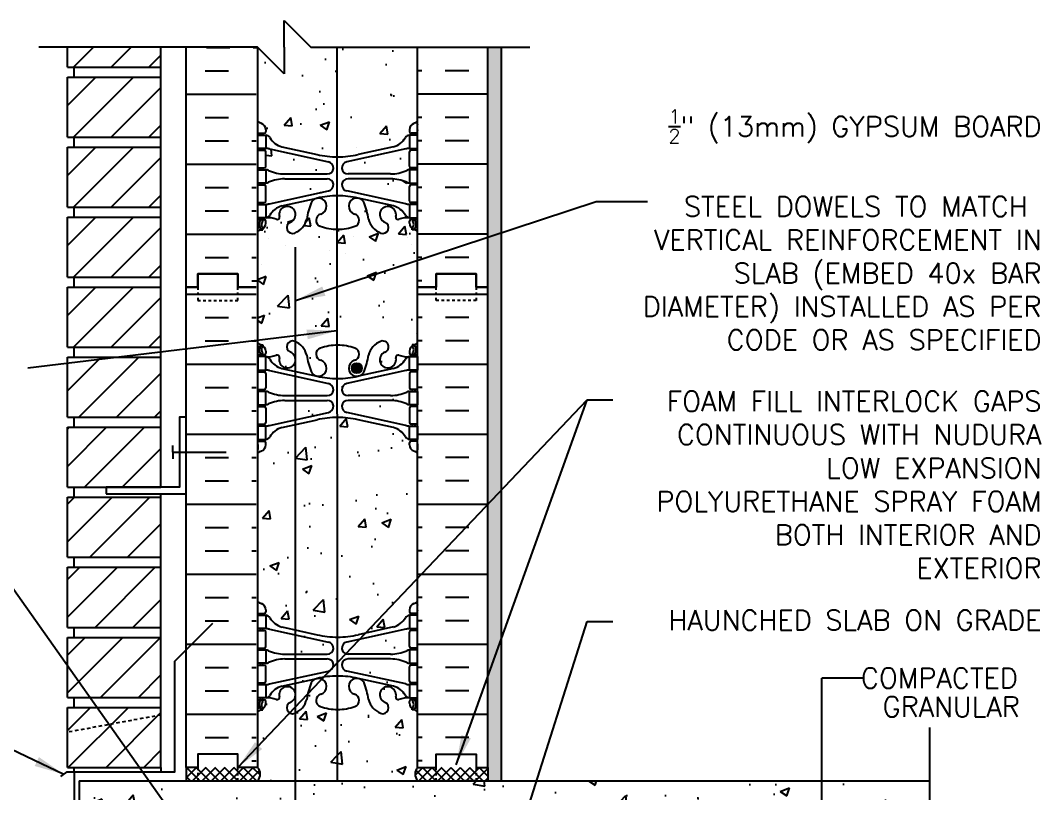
# Model space of a CAD drawing. Header units: inches. Extents: x 8.9 to 66.6, y -27.6 to 45.
# Drawn here: x 28.41 to 66.65, y 16 to 44.98 of the extents above; entities that cross this region are included whole.
import ezdxf
from ezdxf.enums import TextEntityAlignment as Align

# ---------------------------------------------------------------- set-up
doc = ezdxf.new("R2010")
doc.units = ezdxf.units.IN
doc.header["$LTSCALE"] = 0.5
doc.header["$MEASUREMENT"] = 0
doc.linetypes.add('DASHED2', pattern=[0.375, 0.25, -0.125])
for name, color, linetype in [('HATCH', 12, 'Continuous'), ('LINE18', 9, 'Continuous'), ('line25', 2, 'Continuous'), ('LINE3', 3, 'Continuous'), ('LINE50', 5, 'Continuous'), ('LINE9', 9, 'Continuous'), ('TEXT', 4, 'Continuous'), ('Web_Edge', 9, 'Continuous')]:
    doc.layers.add(name, color=color, linetype=linetype)
doc.styles.add('DIM', font='romans.shx', dxfattribs={"width": 0.7})
doc.styles.add('ROMANS', font='romans.shx', dxfattribs={"height": 1.125})
doc.styles.get("Standard").update_dxf_attribs({"font": 'romans.shx', "height": 1.125})
doc.dimstyles.new('ext_12', dxfattribs={"dimscale": 12, "dimtxt": 0.09375, "dimasz": 0.09375, "dimexe": 0.09375, "dimexo": 0.0625, "dimgap": 0.0625, "dimtad": 1, "dimdec": 1, "dimzin": 3, "dimdsep": 46, "dimlunit": 4, "dimtxsty": 'DIM', "dimcen": 0.09, "dimdle": 0.09375, "dimclrt": 4, "dimadec": 0, "dimazin": 0, "dimtfac": 1, "dimtdec": 1, "dimtmove": 2, "dimatfit": 3, "dimfxl": 1, "dimfrac": 2, "dimtolj": 1, "dimtzin": 0, "dimarcsym": 0})

msp = doc.modelspace()

# ---------------------------------------------------------------- hatches: boundary and pattern name
at = {"layer": 'HATCH'}
h = msp.add_hatch(dxfattribs=at)
h.set_pattern_fill('AR-CONC', color=256, scale=0.5)
h.paths.add_polyline_path([(40.269, 43.979), (39.3, 43.979), (38.3, 44.979), (38.3, 43.979), (38.3, 42.979), (37.31, 43.969), (37.3, 43.969), (37.3, 41.197, 0.082415), (37.444, 41.118, -0.317837), (37.61, 40.883), (37.61, 40.815, -0.414214), (37.548, 40.753), (37.5, 40.753), (37.5, 40.683), (37.605, 40.683, -0.188973), (37.761, 40.588, 0.196323), (38.21, 40.242), (39.532, 39.951, 0.055576), (40.271, 39.862)])
h.paths.add_polyline_path([(43.3, 41.197), (43.3, 43.979), (40.269, 43.979), (40.271, 39.862, 0.002211), (40.3, 39.862, 0.057795), (41.068, 39.951), (42.39, 40.242, 0.196323), (42.839, 40.588, -0.188973), (42.995, 40.683), (43.1, 40.683), (43.1, 40.753), (43.053, 40.753, -0.414214), (42.99, 40.815), (42.99, 40.883, -0.317837), (43.157, 41.118, 0.082415)])
h = msp.add_hatch(dxfattribs=at)
h.set_pattern_fill('AR-SAND', color=256, scale=0.25, style=0)
h.set_pattern_definition([(37.5, (-69.15863, -12.29734), (-0.0157483, 0.481706), [0, -0.38, 0, -0.425, 0, -0.40625]), (7.5, (-69.1586, -12.29734), (0.4424442, 0.7055365), [0, -0.205, 0, -0.3425, 0, -0.13125]), (327.5, (-69.46613, -12.29734), (0.7785355, 0.0014148), [0, -0.125, 0, -0.45, 0, -0.5875]), (317.5, (-69.4661, -12.29734), (0.7515317, 0.219419), [0, -0.0625, 0, -0.295, 0, -0.3375])])
h.paths.add_polyline_path([(46.425, 43.979), (45.925, 43.979), (45.925, 34.979), (45.925, 16.979), (45.925, 16.479), (46.425, 16.479)])
h = msp.add_hatch(dxfattribs=at)
h.set_pattern_fill('AR-CONC', color=256, scale=0.5, style=0)
h.paths.add_polyline_path([(39.911, 39.223, 0.897292), (39.961, 39.677), (37.749, 40.159, 0.036537), (37.605, 40.183), (37.5, 40.183), (37.5, 40.113), (37.548, 40.113, -0.414214), (37.61, 40.05), (37.61, 39.515, -0.414214), (37.548, 39.453), (37.5, 39.453), (37.5, 39.383), (37.597, 39.383, -0.134256), (37.709, 39.354, 0.097844), (38.315, 39.223)])
h = msp.add_hatch(dxfattribs=at)
h.set_pattern_fill('AR-CONC', color=256, scale=0.5, style=0)
h.paths.add_polyline_path([(43.1, 39.453), (43.053, 39.453, -0.414214), (42.99, 39.515), (42.99, 40.05, -0.414214), (43.053, 40.113), (43.1, 40.113), (43.1, 40.183), (42.995, 40.183, 0.036537), (42.851, 40.159), (40.64, 39.677, 0.897292), (40.689, 39.223), (42.286, 39.223, 0.097844), (42.892, 39.354, -0.134256), (43.004, 39.383), (43.1, 39.383)])
h = msp.add_hatch(dxfattribs=at)
h.set_pattern_fill('AR-CONC', color=256, scale=0.5, style=0)
h.paths.add_polyline_path([(39.961, 38.588, 0.897292), (39.911, 39.043), (38.315, 39.043, 0.097844), (37.709, 38.911, -0.134256), (37.597, 38.883), (37.5, 38.883), (37.5, 38.813), (37.548, 38.813, -0.414214), (37.61, 38.75), (37.61, 38.215, -0.414214), (37.548, 38.153), (37.5, 38.153), (37.5, 38.083), (37.605, 38.083, 0.036537), (37.749, 38.106)])
h = msp.add_hatch(dxfattribs=at)
h.set_pattern_fill('AR-CONC', color=256, scale=0.5, style=0)
h.paths.add_polyline_path([(42.99, 38.75, -0.414214), (43.053, 38.813), (43.1, 38.813), (43.1, 38.883), (43.004, 38.883, -0.134256), (42.892, 38.911, 0.097844), (42.286, 39.043), (40.689, 39.043, 0.897292), (40.64, 38.588), (42.851, 38.106, 0.036537), (42.995, 38.083), (43.1, 38.083), (43.1, 38.153), (43.053, 38.153, -0.414214), (42.99, 38.215)])
h = msp.add_hatch(dxfattribs=at)
h.set_pattern_fill('AR-CONC', color=256, scale=0.5, style=0)
h.paths.add_polyline_path([(40.272, 37.154, -0.079191), (39.652, 37.261, -0.735593), (39.665, 37.719, 0.955472), (39.526, 38.313), (39.507, 38.309, 0.223253), (39.306, 38.144, 0.053157), (39.14, 37.53, -0.24438), (38.692, 37.009, -1), (38.529, 37.417, 2.182095), (38.119, 37.63, -0.601435), (37.999, 37.526, 0.10046), (37.605, 37.583), (37.5, 37.583), (37.5, 37.513), (37.548, 37.513, -0.414214), (37.61, 37.45), (37.61, 37.383, -0.249069), (37.5, 37.176), (37.5, 37.134), (37.41, 37.134, 0.064398), (37.3, 37.068), (37.3, 35.263), (37.626, 35.388), (37.524, 35.085), (37.3, 35.236), (37.3, 34.979), (37.3, 32.89, 0.064398), (37.41, 32.824), (37.5, 32.824), (37.5, 32.782, -0.249069), (37.61, 32.575), (37.61, 32.508, -0.414214), (37.548, 32.445), (37.5, 32.445), (37.5, 32.375), (37.605, 32.375, 0.10046), (37.999, 32.432, -0.601435), (38.119, 32.327, 1.024021), (38.715, 32.201), (38.715, 32.313, 0.256886), (38.529, 32.54, -1), (38.692, 32.949, -0.24438), (39.14, 32.428, 0.041503), (39.259, 31.945), (39.887, 31.945, 0.335175), (39.665, 32.238, -0.735593), (39.652, 32.696, -0.079465), (40.274, 32.804)])
h = msp.add_hatch(dxfattribs=at)
h.set_pattern_fill('AR-CONC', color=256, scale=0.5, style=0)
h.paths.add_polyline_path([(43.3, 34.979), (43.3, 37.068, 0.064398), (43.19, 37.134), (43.1, 37.134), (43.1, 37.176, -0.249069), (42.99, 37.383), (42.99, 37.45, -0.414214), (43.053, 37.513), (43.1, 37.513), (43.1, 37.583), (42.995, 37.583, 0.10046), (42.602, 37.526, -0.601435), (42.482, 37.63, 2.182095), (42.072, 37.417, -1), (41.909, 37.009, -0.24438), (41.46, 37.53, 0.053157), (41.294, 38.144, 0.223253), (41.094, 38.309), (41.074, 38.313, 0.955472), (40.936, 37.719, -0.735593), (40.949, 37.261, -0.082755), (40.3, 37.153, -0.003541), (40.272, 37.154), (40.272, 36.65), (40.286, 36.649), (40.527, 36.936), (40.585, 36.623), (40.286, 36.649), (40.272, 36.633), (40.274, 32.804, -0.003269), (40.3, 32.804, -0.082755), (40.949, 32.696, -0.735593), (40.936, 32.238, 0.339798), (40.714, 31.94), (40.831, 31.94, -1.013309), (41.206, 31.945, -0.986866), (40.831, 31.94), (40.714, 31.94, 0.464776), (41.074, 31.645), (41.094, 31.649, 0.223253), (41.294, 31.814, 0.053157), (41.46, 32.428, -0.24438), (41.909, 32.949, -1), (42.072, 32.54, 2.182095), (42.482, 32.327, -0.601435), (42.602, 32.432, 0.10046), (42.995, 32.375), (43.1, 32.375), (43.1, 32.445), (43.053, 32.445, -0.414214), (42.99, 32.508), (42.99, 32.575, -0.249069), (43.1, 32.782), (43.1, 32.824), (43.19, 32.824, 0.064398), (43.3, 32.89)])
h.paths.add_polyline_path([(41.476, 36.866), (41.827, 37.001), (41.725, 36.697)], flags=16)
h = msp.add_hatch(dxfattribs=at)
h.set_pattern_fill('INSUL', color=256, scale=7, style=0)
h.set_pattern_definition([(7e-15, (-2888.9136, -380.0307), (0, 2.625), []), (7e-15, (-2888.9136, -379.1557), (0, 2.625), [0.875, -0.875]), (7e-15, (-2888.9136, -378.2807), (0, 2.625), [0.875, -0.875])])
h.paths.add_polyline_path([(34.623, 16.979), (35.061, 16.979), (35.061, 17.479), (36.561, 17.479), (36.561, 16.979), (37.248, 16.979), (37.248, 34.979), (36.561, 34.979), (36.561, 35.479), (35.061, 35.479), (35.061, 34.979), (34.623, 34.979)])
h = msp.add_hatch(dxfattribs=at)
h.set_pattern_fill('INSUL', color=256, scale=7, style=0)
h.set_pattern_definition([(180, (2969.462, -380.0307), (0, 2.625), []), (180, (2969.462, -379.1557), (0, 2.625), [0.875, -0.875]), (180, (2969.462, -378.2807), (0, 2.625), [0.875, -0.875])])
h.paths.add_polyline_path([(45.925, 16.979), (45.488, 16.979), (45.488, 17.479), (43.988, 17.479), (43.988, 16.979), (43.3, 16.979), (43.3, 34.979), (43.988, 34.979), (43.988, 35.479), (45.488, 35.479), (45.488, 34.979), (45.925, 34.979)])
h = msp.add_hatch(dxfattribs=at)
h.set_pattern_fill('AR-CONC', color=256, scale=0.5)
h.paths.add_polyline_path([(38.706, 29.825), (38.21, 29.716, 0.196323), (37.761, 29.37, -0.188973), (37.605, 29.275), (37.5, 29.275), (37.5, 29.205), (37.548, 29.205, -0.414214), (37.61, 29.143), (37.61, 29.075, -0.317837), (37.444, 28.839, 0.082415), (37.3, 28.76), (37.3, 23.197, 0.082415), (37.444, 23.118, -0.317837), (37.61, 22.883), (37.61, 22.815, -0.414214), (37.548, 22.753), (37.5, 22.753), (37.5, 22.683), (37.605, 22.683, -0.188973), (37.761, 22.588, 0.196323), (38.21, 22.242), (38.706, 22.133)])
h.paths.add_polyline_path([(40.276, 30.096, 0.055942), (39.532, 30.007), (38.706, 29.825), (38.706, 22.133), (39.532, 21.951, 0.056251), (40.28, 21.862)], flags=16)
h.paths.add_polyline_path([(43.3, 28.76, 0.082415), (43.157, 28.839, -0.317837), (42.99, 29.075), (42.99, 29.143, -0.414214), (43.053, 29.205), (43.1, 29.205), (43.1, 29.275), (42.995, 29.275), (42.995, 29.775, -0.036537), (42.851, 29.799), (40.641, 30.28, -0.899004), (40.689, 30.735), (42.286, 30.735, -0.097844), (42.892, 30.603, 0.124673), (42.995, 30.575), (42.995, 31.075, 0.124673), (42.892, 31.047, -0.097844), (42.286, 30.915), (40.689, 30.915, -0.897292), (40.64, 31.37), (42.851, 31.851, -0.036537), (42.995, 31.875), (42.995, 32.375, 0.188973), (42.839, 32.28, -0.196323), (42.39, 31.934), (41.068, 31.643, -0.057795), (40.3, 31.554, -0.057795), (39.532, 31.643), (38.706, 31.825), (38.706, 31.643), (39.96, 31.37, -0.899004), (39.911, 30.915), (38.706, 30.915), (38.706, 30.735), (39.911, 30.735, -0.897292), (39.961, 30.28), (38.706, 30.007), (38.706, 21.951), (39.96, 21.677, -0.899004), (39.911, 21.223), (38.706, 21.223), (38.706, 21.043), (39.911, 21.043, -0.897292), (39.961, 20.588), (38.706, 20.315), (38.706, 20.133), (39.532, 20.314, -0.057795), (40.3, 20.403, -0.057795), (41.068, 20.314), (42.39, 20.024, -0.196323), (42.839, 19.678, 0.188973), (42.995, 19.583), (42.995, 20.083, -0.036537), (42.851, 20.106), (40.641, 20.588, -0.899004), (40.689, 21.043), (42.286, 21.043, -0.097844), (42.892, 20.911, 0.124673), (42.995, 20.883), (42.995, 21.383, 0.124673), (42.892, 21.354, -0.097844), (42.286, 21.223), (40.689, 21.223, -0.897292), (40.64, 21.677), (42.851, 22.159, -0.036537), (42.995, 22.183), (42.995, 22.683), (43.1, 22.683), (43.1, 22.753), (43.053, 22.753, -0.414214), (42.99, 22.815), (42.99, 22.883, -0.317837), (43.157, 23.118, 0.082415), (43.3, 23.197)])
h = msp.add_hatch(dxfattribs=at)
h.set_pattern_fill('AR-CONC', color=256, scale=0.5, style=0)
h.paths.add_polyline_path([(38.715, 31.641), (37.749, 31.851, 0.036537), (37.605, 31.875), (37.5, 31.875), (37.5, 31.805), (37.548, 31.805, -0.414214), (37.61, 31.743), (37.61, 31.208, -0.414214), (37.548, 31.145), (37.5, 31.145), (37.5, 31.075), (37.597, 31.075, -0.134256), (37.709, 31.047, 0.097844), (38.315, 30.915), (38.715, 30.915)])
h = msp.add_hatch(dxfattribs=at)
h.set_pattern_fill('AR-CONC', color=256, scale=0.5, style=0)
h.paths.add_polyline_path([(42.99, 31.743, -0.414214), (43.053, 31.805), (43.1, 31.805), (43.1, 31.875), (42.995, 31.875, 0.036537), (42.851, 31.851), (40.64, 31.37, 0.897292), (40.689, 30.915), (42.286, 30.915, 0.097844), (42.892, 31.047, -0.134256), (43.004, 31.075), (43.1, 31.075), (43.1, 31.145), (43.053, 31.145, -0.414214), (42.99, 31.208)])
h = msp.add_hatch(dxfattribs=at)
h.set_pattern_fill('AR-CONC', color=256, scale=0.5, style=0)
h.paths.add_polyline_path([(39.961, 31.37), (38.715, 31.641), (38.715, 30.915), (39.911, 30.915, 0.897292)])
h = msp.add_hatch(dxfattribs=at)
h.set_pattern_fill('AR-CONC', color=256, scale=0.5, style=0)
h.paths.add_polyline_path([(38.715, 30.735), (38.315, 30.735, 0.097844), (37.709, 30.603, -0.134256), (37.597, 30.575), (37.5, 30.575), (37.5, 30.505), (37.548, 30.505, -0.414214), (37.61, 30.443), (37.61, 29.908, -0.414214), (37.548, 29.845), (37.5, 29.845), (37.5, 29.775), (37.605, 29.775, 0.036537), (37.749, 29.799), (38.714, 30.009)])
h = msp.add_hatch(dxfattribs=at)
h.set_pattern_fill('AR-CONC', color=256, scale=0.5, style=0)
h.paths.add_polyline_path([(38.706, 30.735), (38.706, 30.007), (39.961, 30.28, 0.897292), (39.911, 30.735)])
h = msp.add_hatch(dxfattribs=at)
h.set_pattern_fill('AR-CONC', color=256, scale=0.5, style=0)
h.paths.add_polyline_path([(42.851, 29.799, 0.036537), (42.995, 29.775), (43.1, 29.775), (43.1, 29.845), (43.053, 29.845, -0.414214), (42.99, 29.908), (42.99, 30.443, -0.414214), (43.053, 30.505), (43.1, 30.505), (43.1, 30.575), (43.004, 30.575, -0.134256), (42.892, 30.603, 0.097844), (42.286, 30.735), (40.689, 30.735, 0.897292), (40.64, 30.28)])
h = msp.add_hatch(dxfattribs=at)
h.set_pattern_fill('AR-CONC', color=256, scale=0.5)
h.paths.add_polyline_path([(40.276, 30.096, 0.055942), (39.532, 30.007), (38.706, 29.825), (38.706, 22.133), (39.532, 21.951, 0.056251), (40.28, 21.862)])
h = msp.add_hatch(dxfattribs=at)
h.set_pattern_fill('AR-CONC', color=256, scale=0.5, style=0)
h.paths.add_polyline_path([(38.712, 21.949), (37.749, 22.159, 0.036537), (37.605, 22.183), (37.5, 22.183), (37.5, 22.113), (37.548, 22.113, -0.414214), (37.61, 22.05), (37.61, 21.515, -0.414214), (37.548, 21.453), (37.5, 21.453), (37.5, 21.383), (37.605, 21.383, -0.124673), (37.709, 21.354, 0.097844), (38.315, 21.223), (38.712, 21.223)])
h = msp.add_hatch(dxfattribs=at)
h.set_pattern_fill('AR-CONC', color=256, scale=0.5, style=0)
h.paths.add_polyline_path([(40.64, 21.677, 0.897292), (40.689, 21.223), (42.286, 21.223, 0.097844), (42.892, 21.354, -0.134256), (43.004, 21.383), (43.1, 21.383), (43.1, 21.453), (43.053, 21.453, -0.414214), (42.99, 21.515), (42.99, 22.05, -0.414214), (43.053, 22.113), (43.1, 22.113), (43.1, 22.183), (42.995, 22.183, 0.036537), (42.851, 22.159)])
h = msp.add_hatch(dxfattribs=at)
h.set_pattern_fill('AR-CONC', color=256, scale=0.5, style=0)
h.paths.add_polyline_path([(39.911, 21.223, 0.897292), (39.961, 21.677), (38.706, 21.951), (38.706, 21.223)])
h = msp.add_hatch(dxfattribs=at)
h.set_pattern_fill('AR-CONC', color=256, scale=0.5, style=0)
h.paths.add_polyline_path([(38.712, 21.043), (38.315, 21.043, 0.097844), (37.709, 20.911, -0.124673), (37.605, 20.883), (37.5, 20.883), (37.5, 20.813), (37.548, 20.813, -0.414214), (37.61, 20.75), (37.61, 20.215, -0.414214), (37.548, 20.153), (37.5, 20.153), (37.5, 20.083), (37.605, 20.083, 0.036537), (37.749, 20.106), (38.712, 20.316)])
h = msp.add_hatch(dxfattribs=at)
h.set_pattern_fill('AR-CONC', color=256, scale=0.5, style=0)
h.paths.add_polyline_path([(39.911, 21.043), (38.712, 21.043), (38.712, 20.316), (39.961, 20.588, 0.897292)])
h = msp.add_hatch(dxfattribs=at)
h.set_pattern_fill('AR-CONC', color=256, scale=0.5, style=0)
h.paths.add_polyline_path([(42.851, 20.106, 0.036537), (42.995, 20.083), (43.1, 20.083), (43.1, 20.153), (43.053, 20.153, -0.414214), (42.99, 20.215), (42.99, 20.75, -0.414214), (43.053, 20.813), (43.1, 20.813), (43.1, 20.883), (43.004, 20.883, -0.134256), (42.892, 20.911, 0.097844), (42.286, 21.043), (40.689, 21.043, 0.897292), (40.64, 20.588)])
h = msp.add_hatch(dxfattribs=at)
h.set_pattern_fill('AR-CONC', color=256, scale=0.5, style=0)
h.paths.add_polyline_path([(40.281, 19.153, -0.080326), (39.652, 19.261, -0.735593), (39.665, 19.719, 0.955472), (39.526, 20.313), (39.507, 20.309, 0.223253), (39.306, 20.144, 0.053157), (39.14, 19.53, -0.238978), (38.706, 19.015), (38.706, 16.479), (40.282, 16.479)])
h = msp.add_hatch(dxfattribs=at)
h.set_pattern_fill('AR-CONC', color=256, scale=0.5, style=0)
h.paths.add_polyline_path([(43.988, 16.479), (43.988, 16.979), (43.3, 16.979), (43.3, 19.068, 0.064398), (43.19, 19.134), (43.1, 19.134), (43.1, 19.176, -0.249069), (42.99, 19.383), (42.99, 19.45, -0.414214), (43.053, 19.513), (43.1, 19.513), (43.1, 19.583), (42.995, 19.583, 0.101219), (42.599, 19.524, -0.590137), (42.482, 19.63, 2.182095), (42.072, 19.417, -1), (41.909, 19.009, -0.24438), (41.46, 19.53, 0.053157), (41.294, 20.144, 0.223253), (41.094, 20.309), (41.074, 20.313, 0.955472), (40.936, 19.719, -0.735593), (40.949, 19.261, -0.082755), (40.3, 19.153, -0.002413), (40.281, 19.153), (40.282, 16.479)])
h = msp.add_hatch(dxfattribs=at)
h.set_pattern_fill('AR-CONC', color=256, scale=0.5, style=0)
h.paths.add_polyline_path([(38.706, 19.015, -0.005103), (38.692, 19.009, -1), (38.529, 19.417, 0.224573), (38.706, 19.609), (38.706, 19.793, 0.963605), (38.119, 19.63, -0.590137), (38.002, 19.524, 0.101219), (37.605, 19.583), (37.5, 19.583), (37.5, 19.513), (37.548, 19.513, -0.414214), (37.61, 19.45), (37.61, 19.383, -0.249069), (37.5, 19.176), (37.5, 19.134), (37.41, 19.134, 0.064398), (37.3, 19.068), (37.3, 16.979), (36.561, 16.979), (36.561, 16.479), (38.706, 16.479)])
h = msp.add_hatch(dxfattribs=at)
h.set_pattern_fill('ANSI37', color=256, scale=2, style=0)
h.paths.add_polyline_path([(36.561, 16.979), (35.061, 16.979), (35.061, 16.479), (36.561, 16.479)])
h.paths.add_polyline_path([(37.3, 16.979), (36.561, 16.979), (36.561, 16.479), (37.3, 16.479, 0.400028)])
h.paths.add_polyline_path([(35.061, 16.979), (34.623, 16.979), (34.623, 16.479), (35.061, 16.479)])
h.paths.add_polyline_path([(43.988, 16.979), (43.3, 16.979, 0.400028), (43.3, 16.479), (43.988, 16.479)])
h.paths.add_polyline_path([(45.488, 16.979), (43.988, 16.979), (43.988, 16.479), (45.488, 16.479)])
h.paths.add_polyline_path([(45.925, 16.979), (45.488, 16.979), (45.488, 16.479), (45.925, 16.479)])
h = msp.add_hatch(dxfattribs=at)
h.set_pattern_fill('AR-CONC', color=256, scale=0.5, style=0)
h.paths.add_polyline_path([(62.481, 16.479), (30.613, 16.479), (30.613, -7.521), (38.613, -7.521), (50.737, 13.479), (62.481, 13.479)])
at = {"layer": 'LINE3'}
msp.add_hatch(color=256, dxfattribs=at).paths.add_polyline_path([(40.831, 31.945, 1), (41.206, 31.945, 1)])

# ---------------------------------------------------------------- linework, layer by layer
at = {"layer": 'HATCH'}
for p, q in [((30.4, 43.229), (31.15, 43.979)), ((31.814, 43.229), (32.564, 43.979)), ((33.228, 43.229), (33.675, 43.676)), ((35.389, 43.969), (36.264, 43.969)), ((37.139, 43.969), (37.3, 43.969)), ((43.462, 43.969), (43.3, 43.969)), ((45.212, 43.969), (44.337, 43.969)), ((30.175, 41.794), (31.236, 42.854)), ((30.4, 40.604), (32.65, 42.854)), ((35.336, 43.094), (36.211, 43.094)), ((43.462, 43.094), (43.3, 43.094)), ((45.212, 43.094), (44.337, 43.094)), ((31.814, 40.604), (33.675, 42.465)), ((34.623, 42.219), (37.248, 42.219)), ((45.925, 42.219), (43.3, 42.219)), ((35.336, 41.344), (36.211, 41.344)), ((43.462, 41.344), (43.3, 41.344)), ((45.212, 41.344), (44.337, 41.344)), ((33.228, 40.604), (33.675, 41.051)), ((30.175, 39.169), (31.236, 40.229)), ((30.4, 37.979), (32.65, 40.229)), ((35.336, 40.469), (36.211, 40.469)), ((37.086, 40.469), (37.248, 40.469)), ((41.017, 40.216), (41.017, 40.216)), ((43.462, 40.469), (43.3, 40.469)), ((45.212, 40.469), (44.337, 40.469)), ((31.814, 37.979), (33.675, 39.84)), ((34.623, 39.594), (37.248, 39.594)), ((45.925, 39.594), (43.3, 39.594)), ((35.336, 38.719), (36.211, 38.719)), ((37.086, 38.719), (37.248, 38.719)), ((43.462, 38.719), (43.3, 38.719)), ((45.212, 38.719), (44.337, 38.719)), ((33.228, 37.979), (33.675, 38.426)), ((30.175, 36.544), (31.236, 37.604)), ((30.4, 35.354), (32.65, 37.604)), ((35.336, 37.844), (36.211, 37.844)), ((37.086, 37.844), (37.248, 37.844)), ((43.462, 37.844), (43.3, 37.844)), ((45.212, 37.844), (44.337, 37.844)), ((31.814, 35.354), (33.675, 37.215)), ((39.337, 37.35), (39.337, 37.35)), ((34.623, 36.969), (37.248, 36.969)), ((37.722, 36.791), (37.722, 36.791)), ((40.286, 36.649), (40.527, 36.936)), ((40.585, 36.621), (40.527, 36.934)), ((40.896, 36.887), (40.896, 36.887)), ((41.476, 36.866), (41.826, 37)), ((41.476, 36.866), (41.724, 36.698)), ((41.725, 36.696), (41.826, 36.998)), ((42.906, 36.846), (42.906, 36.846)), ((45.925, 36.969), (43.3, 36.969)), ((38.328, 36.535), (38.328, 36.535)), ((39.99, 36.345), (39.99, 36.345)), ((40.286, 36.649), (40.585, 36.623)), ((40.391, 36.678), (40.391, 36.678)), ((43.06, 36.565), (43.06, 36.565)), ((35.336, 36.094), (36.211, 36.094)), ((37.086, 36.094), (37.248, 36.094)), ((38.686, 35.981), (38.686, 35.981)), ((40.58, 36.23), (40.58, 36.23)), ((43.462, 36.094), (43.3, 36.094)), ((45.212, 36.094), (44.337, 36.094)), ((33.228, 35.354), (33.675, 35.801)), ((37.435, 35.816), (37.435, 35.816)), ((37.086, 35.219), (37.248, 35.219)), ((37.139, 35.219), (37.3, 35.219)), ((37.3, 35.263), (37.625, 35.388)), ((37.3, 35.236), (37.523, 35.085)), ((37.523, 35.083), (37.625, 35.385)), ((40.835, 35.222), (40.835, 35.222)), ((43.462, 35.219), (43.3, 35.219)), ((30.175, 33.919), (31.236, 34.979)), ((30.4, 32.729), (32.65, 34.979)), ((31.814, 32.729), (33.675, 34.59)), ((33.228, 32.729), (33.675, 33.176)), ((30.175, 31.09), (31.439, 32.354)), ((30.603, 30.104), (32.853, 32.354)), ((32.017, 30.104), (33.675, 31.762)), ((33.432, 30.104), (33.675, 30.348)), ((30.175, 29.676), (30.228, 29.729)), ((30.175, 28.262), (31.642, 29.729)), ((30.807, 27.479), (33.057, 29.729)), ((32.221, 27.479), (33.675, 28.933)), ((33.635, 27.479), (33.675, 27.519)), ((30.175, 26.848), (30.432, 27.104)), ((30.175, 25.433), (31.846, 27.104)), ((31.01, 24.854), (33.26, 27.104)), ((32.424, 24.854), (33.675, 26.105)), ((30.175, 24.019), (30.635, 24.479)), ((30.175, 22.605), (32.049, 24.479)), ((31.213, 22.229), (33.463, 24.479)), ((32.628, 22.229), (33.675, 23.277)), ((30.175, 21.191), (30.838, 21.854)), ((30.175, 19.777), (32.253, 21.854)), ((31.417, 19.604), (33.667, 21.854)), ((32.831, 19.604), (33.675, 20.448)), ((30.175, 18.362), (31.042, 19.229)), ((30.206, 16.979), (32.456, 19.229)), ((31.62, 16.979), (33.675, 19.034)), ((33.034, 16.979), (33.675, 17.62)), ((34.623, 16.979), (34.623, 16.479))]:
    msp.add_line(p, q, dxfattribs=at)
for centre, start, end in [((37.038, 16.729), 316.3944, 43.6056), ((43.563, 16.729), 136.3944, 223.6056)]:
    msp.add_arc(centre, 0.362, start, end, dxfattribs=at)
at = {"layer": 'LINE18'}
msp.add_line((33.675, 16.979), (33.675, 16.808), dxfattribs=at)
at = {"layer": 'line25'}
for p, q in [((30.175, 43.229), (30.175, 43.979)), ((33.675, 27.479), (33.675, 43.979)), ((37.3, 43.979), (37.3, 34.979)), ((43.3, 34.979), (43.3, 43.979)), ((30.175, 43.229), (33.675, 43.229)), ((30.425, 42.854), (30.425, 43.229)), ((30.175, 42.854), (33.675, 42.854)), ((30.175, 40.604), (30.175, 42.854)), ((30.175, 40.604), (33.675, 40.604)), ((30.425, 40.229), (30.425, 40.604)), ((30.175, 40.229), (33.675, 40.229)), ((30.175, 37.979), (30.175, 40.229)), ((30.175, 37.979), (33.675, 37.979)), ((30.425, 37.604), (30.425, 37.979)), ((30.175, 37.604), (33.675, 37.604)), ((30.175, 35.354), (30.175, 37.604)), ((30.175, 35.354), (33.675, 35.354)), ((30.425, 34.979), (30.425, 35.354)), ((30.175, 34.979), (33.675, 34.979)), ((30.175, 32.729), (30.175, 34.979)), ((37.3, 34.979), (37.3, 16.979)), ((43.3, 16.979), (43.3, 34.979)), ((30.175, 32.729), (33.675, 32.729)), ((30.425, 32.354), (30.425, 32.729)), ((30.175, 32.354), (33.675, 32.354)), ((30.175, 30.104), (30.175, 32.354)), ((30.175, 30.104), (33.675, 30.104)), ((30.425, 29.729), (30.425, 30.104)), ((30.175, 29.729), (33.675, 29.729)), ((30.175, 27.479), (30.175, 29.729)), ((30.175, 27.479), (33.675, 27.479)), ((30.425, 27.104), (30.425, 27.479)), ((33.675, 27.104), (33.675, 27.229)), ((30.175, 27.104), (33.675, 27.104)), ((30.175, 24.854), (30.175, 27.104)), ((33.675, 16.979), (33.675, 27.104)), ((30.175, 24.854), (33.675, 24.854)), ((30.175, 24.479), (33.675, 24.479)), ((30.175, 22.229), (30.175, 24.479)), ((30.425, 24.479), (30.425, 24.854)), ((30.175, 22.229), (33.675, 22.229)), ((30.425, 21.854), (30.425, 22.229)), ((30.175, 21.854), (33.675, 21.854)), ((30.175, 19.604), (30.175, 21.854)), ((30.175, 19.604), (33.675, 19.604)), ((30.425, 19.229), (30.425, 19.604)), ((30.175, 16.979), (30.175, 19.229)), ((30.175, 19.229), (33.675, 19.229)), ((30.175, 16.979), (33.675, 16.979)), ((30.425, 16.808), (30.425, 16.979))]:
    msp.add_line(p, q, dxfattribs=at)
at = {"layer": 'LINE3'}
for p, q in [((40.269, 43.979), (40.282, 16.479)), ((38.706, 36.479), (38.706, 0.115))]:
    msp.add_line(p, q, dxfattribs=at)
msp.add_circle((41.019, 31.945), 0.188, dxfattribs=at)
at = {"layer": 'LINE50'}
for p, q in [((34.623, 34.979), (34.623, 43.979)), ((45.925, 34.979), (45.925, 43.979)), ((34.623, 16.979), (34.623, 34.979)), ((45.925, 16.979), (45.925, 34.979)), ((30.613, 16.479), (30.613, -7.521)), ((30.613, 16.479), (62.481, 16.479))]:
    msp.add_line(p, q, dxfattribs=at)
for points in [[(34.623, 34.979), (35.061, 34.979), (35.061, 35.479), (36.561, 35.479), (36.561, 34.979), (37.248, 34.979)], [(37.248, 34.979), (36.561, 34.979), (36.561, 35.479), (35.061, 35.479), (35.061, 34.979), (34.623, 34.979)], [(45.925, 34.979), (45.488, 34.979), (45.488, 35.479), (43.988, 35.479), (43.988, 34.979), (43.3, 34.979)], [(43.3, 34.979), (43.988, 34.979), (43.988, 35.479), (45.488, 35.479), (45.488, 34.979), (45.925, 34.979)], [(37.3, 16.979), (36.561, 16.979), (36.561, 17.479), (35.061, 17.479), (35.061, 16.979), (34.623, 16.979)], [(43.3, 16.979), (43.988, 16.979), (43.988, 17.479), (45.488, 17.479), (45.488, 16.979), (45.925, 16.979)]]:
    msp.add_lwpolyline(points, dxfattribs=at)
at = {"layer": 'LINE9'}
for p, q in [((38.3, 43.979), (38.3, 44.979)), ((38.3, 44.979), (39.3, 43.979)), ((37.3, 43.979), (29.095, 43.979)), ((38.3, 42.979), (37.3, 43.979)), ((38.3, 43.979), (38.3, 42.979)), ((39.3, 43.979), (47.506, 43.979)), ((46.425, 43.979), (46.425, 16.479)), ((62.481, 18.479), (62.481, 9.479)), ((45.925, 16.979), (45.925, 16.479)), ((30.425, 16.808), (30.425, 4.479))]:
    msp.add_line(p, q, dxfattribs=at)
at = {"layer": 'LINE9', "linetype": 'Continuous'}
for q in [(34.123, 29.041), (34.123, 28.541), (36.123, 28.791)]:
    msp.add_line((34.123, 28.791), q, dxfattribs=at)
at = {"layer": 'LINE9', "linetype": 'DASHED2'}
msp.add_line((33.675, 18.944), (30.175, 18.297), dxfattribs=at)
at = {"layer": 'LINE9', "linetype": 'DASHED2', "ltscale": 0.15}
for points in [[(35.061, 34.979), (35.061, 34.979), (35.061, 34.479), (36.561, 34.479), (36.561, 34.979), (36.561, 34.979)], [(45.488, 34.979), (45.488, 34.979), (45.488, 34.479), (43.988, 34.479), (43.988, 34.979), (43.988, 34.979)], [(35.061, 16.979), (35.061, 16.979), (35.061, 16.479), (36.561, 16.479), (36.561, 16.979), (36.561, 16.979)], [(45.488, 16.979), (45.488, 16.979), (45.488, 16.479), (43.988, 16.479), (43.988, 16.979), (43.988, 16.979)]]:
    msp.add_lwpolyline(points, dxfattribs=at)
at = {"layer": 'LINE9'}
msp.add_lwpolyline([(31.623, 27.229), (34.623, 27.229), (34.623, 30.104), (34.373, 30.104), (34.373, 27.479), (31.623, 27.479)], close=True, dxfattribs=at)
msp.add_lwpolyline([(29.925, 16.641), (30.168, 16.808), (34.192, 16.808), (34.192, 20.958), (35.623, 22.389)], dxfattribs=at)
at = {"layer": 'TEXT'}
msp.add_line((60.027, 20.325), (58.454, 20.325), dxfattribs=at)
for points in [[(35.299, 41.904, 0, 0.36, 0), (34.219, 41.904, 0, 0, 0), (23.223, 41.904, 0, 0, 0)], [(46.399, 41.554, 0, 0.36, 0), (47.479, 41.554, 0, 0, 0), (54.989, 41.554, 0, 0, 0)], [(30.175, 37.654, 0, 0.36, 0), (29.002, 37.654, 0, 0, 0), (23.777, 37.654, 0, 0, 0)], [(40.831, 31.94, 0, 0.36, 0), (39.887, 31.945, 0, 0, 0), (17.447, 31.938, 0, 0, 0)]]:
    msp.add_lwpolyline(points, format="xyseb", dxfattribs=at)
at = {"layer": 'Web_Edge'}
for p, q in [((37.31, 40.873), (37.31, 41.059)), ((43.29, 40.873), (43.29, 41.059)), ((37.3, 40.753), (37.548, 40.753)), ((37.41, 40.683), (37.41, 40.753)), ((37.5, 40.683), (37.5, 40.753)), ((37.61, 40.883), (37.61, 40.815)), ((42.99, 40.883), (42.99, 40.815)), ((43.3, 40.753), (43.053, 40.753)), ((43.1, 40.683), (43.1, 40.753)), ((43.19, 40.683), (43.19, 40.753)), ((37.41, 40.113), (37.41, 40.183)), ((37.5, 40.113), (37.5, 40.183)), ((37.749, 40.159), (39.961, 39.677)), ((38.21, 40.242), (39.532, 39.951)), ((42.851, 40.159), (40.64, 39.677)), ((42.39, 40.242), (41.068, 39.951)), ((43.1, 40.113), (43.1, 40.183)), ((43.19, 40.113), (43.19, 40.183)), ((37.3, 40.113), (37.548, 40.113)), ((37.61, 39.515), (37.61, 40.05)), ((42.99, 39.515), (42.99, 40.05)), ((43.3, 40.113), (43.053, 40.113)), ((37.3, 39.453), (37.548, 39.453)), ((37.41, 39.383), (37.41, 39.453)), ((37.5, 39.383), (37.5, 39.453)), ((43.3, 39.453), (43.053, 39.453)), ((43.1, 39.383), (43.1, 39.453)), ((43.19, 39.383), (43.19, 39.453)), ((38.315, 39.223), (39.911, 39.223)), ((38.315, 39.043), (39.911, 39.043)), ((42.286, 39.223), (40.689, 39.223)), ((42.286, 39.043), (40.689, 39.043)), ((37.3, 38.813), (37.548, 38.813)), ((37.41, 38.813), (37.41, 38.883)), ((37.5, 38.813), (37.5, 38.883)), ((37.61, 38.215), (37.61, 38.75)), ((42.99, 38.215), (42.99, 38.75)), ((43.3, 38.813), (43.053, 38.813)), ((43.1, 38.813), (43.1, 38.883)), ((43.19, 38.813), (43.19, 38.883)), ((37.749, 38.106), (39.961, 38.588)), ((38.21, 38.024), (39.532, 38.314)), ((42.851, 38.106), (40.64, 38.588)), ((42.39, 38.024), (41.068, 38.314)), ((37.3, 38.153), (37.548, 38.153)), ((37.41, 38.083), (37.41, 38.153)), ((37.5, 38.083), (37.5, 38.153)), ((43.3, 38.153), (43.053, 38.153)), ((43.1, 38.083), (43.1, 38.153)), ((43.19, 38.083), (43.19, 38.153)), ((37.3, 37.513), (37.548, 37.513)), ((37.41, 37.513), (37.41, 37.583)), ((37.5, 37.513), (37.5, 37.583)), ((43.3, 37.513), (43.053, 37.513)), ((43.1, 37.513), (43.1, 37.583)), ((43.19, 37.513), (43.19, 37.583)), ((37.3, 37.413), (37.342, 37.413)), ((37.41, 37.134), (37.5, 37.134)), ((37.5, 37.134), (37.5, 37.176)), ((37.61, 37.383), (37.61, 37.45)), ((42.99, 37.383), (42.99, 37.45)), ((43.1, 37.134), (43.1, 37.176)), ((43.19, 37.134), (43.1, 37.134)), ((43.3, 37.413), (43.258, 37.413)), ((37.3, 32.545), (37.342, 32.545)), ((37.41, 32.824), (37.5, 32.824)), ((37.5, 32.824), (37.5, 32.782)), ((37.61, 32.575), (37.61, 32.508)), ((42.99, 32.575), (42.99, 32.508)), ((43.19, 32.824), (43.1, 32.824)), ((43.1, 32.824), (43.1, 32.782)), ((43.3, 32.545), (43.258, 32.545)), ((37.3, 32.445), (37.548, 32.445)), ((37.41, 32.445), (37.41, 32.375)), ((37.5, 32.445), (37.5, 32.375)), ((43.3, 32.445), (43.053, 32.445)), ((43.1, 32.445), (43.1, 32.375)), ((43.19, 32.445), (43.19, 32.375)), ((37.3, 31.805), (37.548, 31.805)), ((37.41, 31.875), (37.41, 31.805)), ((37.5, 31.875), (37.5, 31.805)), ((37.61, 31.743), (37.61, 31.208)), ((37.749, 31.851), (39.961, 31.37)), ((38.21, 31.934), (39.532, 31.643)), ((42.851, 31.851), (40.64, 31.37)), ((42.39, 31.934), (41.068, 31.643)), ((42.99, 31.743), (42.99, 31.208)), ((43.3, 31.805), (43.053, 31.805)), ((43.1, 31.875), (43.1, 31.805)), ((43.19, 31.875), (43.19, 31.805)), ((37.3, 31.145), (37.548, 31.145)), ((37.41, 31.145), (37.41, 31.075)), ((37.5, 31.145), (37.5, 31.075)), ((43.3, 31.145), (43.053, 31.145)), ((43.1, 31.145), (43.1, 31.075)), ((43.19, 31.145), (43.19, 31.075)), ((38.315, 30.915), (39.911, 30.915)), ((38.315, 30.735), (39.911, 30.735)), ((42.286, 30.915), (40.689, 30.915)), ((42.286, 30.735), (40.689, 30.735)), ((37.3, 30.505), (37.548, 30.505)), ((37.41, 30.575), (37.41, 30.505)), ((37.5, 30.575), (37.5, 30.505)), ((37.61, 30.443), (37.61, 29.908)), ((37.749, 29.799), (39.961, 30.28)), ((42.851, 29.799), (40.64, 30.28)), ((42.99, 30.443), (42.99, 29.908)), ((43.3, 30.505), (43.053, 30.505)), ((43.1, 30.575), (43.1, 30.505)), ((43.19, 30.575), (43.19, 30.505)), ((37.3, 29.845), (37.548, 29.845)), ((37.41, 29.845), (37.41, 29.775)), ((37.5, 29.845), (37.5, 29.775)), ((38.21, 29.716), (39.532, 30.007)), ((42.39, 29.716), (41.068, 30.007)), ((43.3, 29.845), (43.053, 29.845)), ((43.1, 29.845), (43.1, 29.775)), ((43.19, 29.845), (43.19, 29.775)), ((37.3, 29.205), (37.548, 29.205)), ((37.31, 29.085), (37.31, 28.899)), ((37.41, 29.275), (37.41, 29.205)), ((37.5, 29.275), (37.5, 29.205)), ((37.61, 29.075), (37.61, 29.143)), ((42.99, 29.075), (42.99, 29.143)), ((43.3, 29.205), (43.053, 29.205)), ((43.1, 29.275), (43.1, 29.205)), ((43.19, 29.275), (43.19, 29.205)), ((43.29, 29.085), (43.29, 28.899)), ((37.31, 22.873), (37.31, 23.059)), ((43.29, 22.873), (43.29, 23.059)), ((37.3, 22.753), (37.548, 22.753)), ((37.41, 22.683), (37.41, 22.753)), ((37.5, 22.683), (37.5, 22.753)), ((37.61, 22.883), (37.61, 22.815)), ((42.99, 22.883), (42.99, 22.815)), ((43.3, 22.753), (43.053, 22.753)), ((43.1, 22.683), (43.1, 22.753)), ((43.19, 22.683), (43.19, 22.753)), ((37.41, 22.113), (37.41, 22.183)), ((37.5, 22.113), (37.5, 22.183)), ((38.21, 22.242), (39.532, 21.951)), ((42.39, 22.242), (41.068, 21.951)), ((43.1, 22.113), (43.1, 22.183)), ((43.19, 22.113), (43.19, 22.183)), ((37.3, 22.113), (37.548, 22.113)), ((37.61, 21.515), (37.61, 22.05)), ((37.749, 22.159), (39.961, 21.677)), ((42.851, 22.159), (40.64, 21.677)), ((42.99, 21.515), (42.99, 22.05)), ((43.3, 22.113), (43.053, 22.113)), ((37.3, 21.453), (37.548, 21.453)), ((37.41, 21.383), (37.41, 21.453)), ((37.5, 21.383), (37.5, 21.453)), ((43.3, 21.453), (43.053, 21.453)), ((43.1, 21.383), (43.1, 21.453)), ((43.19, 21.383), (43.19, 21.453)), ((38.315, 21.223), (39.911, 21.223)), ((38.315, 21.043), (39.911, 21.043)), ((42.286, 21.223), (40.689, 21.223)), ((42.286, 21.043), (40.689, 21.043)), ((37.3, 20.813), (37.548, 20.813)), ((37.41, 20.813), (37.41, 20.883)), ((37.5, 20.813), (37.5, 20.883)), ((37.61, 20.215), (37.61, 20.75)), ((42.99, 20.215), (42.99, 20.75)), ((43.3, 20.813), (43.053, 20.813)), ((43.1, 20.813), (43.1, 20.883)), ((43.19, 20.813), (43.19, 20.883)), ((37.749, 20.106), (39.961, 20.588)), ((38.21, 20.024), (39.532, 20.314)), ((42.851, 20.106), (40.64, 20.588)), ((42.39, 20.024), (41.068, 20.314)), ((37.3, 20.153), (37.548, 20.153)), ((37.41, 20.083), (37.41, 20.153)), ((37.5, 20.083), (37.5, 20.153)), ((43.3, 20.153), (43.053, 20.153)), ((43.1, 20.083), (43.1, 20.153)), ((43.19, 20.083), (43.19, 20.153)), ((37.3, 19.513), (37.548, 19.513)), ((37.41, 19.513), (37.41, 19.583)), ((37.5, 19.513), (37.5, 19.583)), ((43.3, 19.513), (43.053, 19.513)), ((43.1, 19.513), (43.1, 19.583)), ((43.19, 19.513), (43.19, 19.583)), ((37.3, 19.413), (37.342, 19.413)), ((37.41, 19.134), (37.5, 19.134)), ((37.5, 19.134), (37.5, 19.176)), ((37.61, 19.383), (37.61, 19.45)), ((42.99, 19.383), (42.99, 19.45)), ((43.1, 19.134), (43.1, 19.176)), ((43.19, 19.134), (43.1, 19.134)), ((43.3, 19.413), (43.258, 19.413))]:
    msp.add_line(p, q, dxfattribs=at)
for points in [[(37.305, 40.683), (37.605, 40.683), (37.605, 40.183), (37.305, 40.183)], [(43.295, 40.683), (42.995, 40.683), (42.995, 40.183), (43.295, 40.183)], [(37.305, 39.383), (37.605, 39.383), (37.605, 38.883), (37.305, 38.883)], [(43.295, 39.383), (42.995, 39.383), (42.995, 38.883), (43.295, 38.883)], [(37.305, 38.083), (37.605, 38.083), (37.605, 37.583), (37.305, 37.583)], [(43.295, 38.083), (42.995, 38.083), (42.995, 37.583), (43.295, 37.583)], [(37.305, 31.875), (37.605, 31.875), (37.605, 32.375), (37.305, 32.375)], [(43.295, 31.875), (42.995, 31.875), (42.995, 32.375), (43.295, 32.375)], [(37.305, 30.575), (37.605, 30.575), (37.605, 31.075), (37.305, 31.075)], [(43.295, 30.575), (42.995, 30.575), (42.995, 31.075), (43.295, 31.075)], [(37.305, 29.275), (37.605, 29.275), (37.605, 29.775), (37.305, 29.775)], [(43.295, 29.275), (42.995, 29.275), (42.995, 29.775), (43.295, 29.775)], [(37.305, 22.683), (37.605, 22.683), (37.605, 22.183), (37.305, 22.183)], [(43.295, 22.683), (42.995, 22.683), (42.995, 22.183), (43.295, 22.183)], [(37.305, 21.383), (37.605, 21.383), (37.605, 20.883), (37.305, 20.883)], [(43.295, 21.383), (42.995, 21.383), (42.995, 20.883), (43.295, 20.883)], [(37.305, 20.083), (37.605, 20.083), (37.605, 19.583), (37.305, 19.583)], [(43.295, 20.083), (42.995, 20.083), (42.995, 19.583), (43.295, 19.583)]]:
    msp.add_lwpolyline(points, close=True, dxfattribs=at)
for centre, radius, start, end in [((37.61, 41.59), 0.5, 231.6833, 250.5288), ((37.61, 41.59), 0.6, 238.8907, 238.927), ((37.29, 41.059), 0.02, 360, 58.927), ((37.36, 40.883), 0.25, 0, 70.5288), ((43.24, 40.883), 0.25, 109.4712, 180), ((42.99, 41.59), 0.5, 289.4712, 308.3167), ((43.31, 41.059), 0.02, 121.073, 180), ((42.99, 41.59), 0.6, 301.073, 301.1093), ((37.29, 40.873), 0.02, 299.988, 360), ((37.548, 40.815), 0.0625, 270, 0), ((37.562, 40.436), 0.25, 37.2777, 80.0823), ((38.41, 40.965), 0.75, 210.155, 254.5838), ((42.191, 40.965), 0.75, 285.4162, 329.845), ((43.038, 40.436), 0.25, 99.9177, 142.7223), ((43.053, 40.815), 0.0625, 180, 270), ((43.31, 40.873), 0.02, 180, 240.012), ((37.515, 39.187), 1, 76.4291, 84.7991), ((43.086, 39.187), 1, 95.2009, 103.5709), ((37.548, 40.05), 0.0625, 0, 90), ((40.3, 43.218), 3.356, 256.7692, 270), ((40.3, 43.218), 3.356, 270, 283.2308), ((43.053, 40.05), 0.0625, 90, 180), ((37.548, 39.515), 0.0625, 270, 0), ((39.911, 39.453), 0.23, 270, 77.6055), ((40.689, 39.453), 0.23, 102.3945, 270), ((43.053, 39.515), 0.0625, 180, 270), ((37.601, 39.164), 0.219, 60.4937, 88.92), ((37.601, 39.164), 0.219, 60.4937, 88.92), ((38.345, 40.822), 1.6, 246.5673, 268.9203), ((38.345, 40.822), 1.6, 246.5673, 268.9203), ((38.345, 37.443), 1.6, 91.0797, 113.4327), ((39.911, 38.813), 0.23, 282.3945, 90), ((40.689, 38.813), 0.23, 90, 257.6055), ((42.255, 40.822), 1.6, 271.0797, 293.4327), ((42.255, 40.822), 1.6, 271.0797, 293.4327), ((42.255, 37.443), 1.6, 66.5673, 88.9203), ((42.999, 39.164), 0.219, 91.08, 119.5063), ((42.999, 39.164), 0.219, 91.08, 119.5063), ((37.548, 38.75), 0.0625, 0, 90), ((37.601, 39.101), 0.219, 271.08, 299.5063), ((42.999, 39.101), 0.219, 240.4937, 268.92), ((43.053, 38.75), 0.0625, 90, 180), ((39.582, 38.013), 0.305, 285.7253, 154.6218), ((40.3, 35.047), 3.356, 90, 103.2308), ((40.3, 35.047), 3.356, 76.7692, 90), ((41.019, 38.013), 0.305, 25.3782, 254.2747), ((37.548, 38.215), 0.0625, 270, 0), ((37.515, 39.079), 1, 275.2009, 283.5709), ((38.41, 37.301), 0.75, 105.4162, 149.845), ((38.415, 37.701), 0.305, 291.8037, 193.3205), ((42.103, 37.059), 3, 158.8016, 170.9727), ((38.497, 37.059), 3, 9.0273, 21.1984), ((42.185, 37.701), 0.305, 346.6795, 248.1963), ((42.191, 37.301), 0.75, 30.155, 74.5838), ((43.086, 39.079), 1, 256.4291, 264.7991), ((43.053, 38.215), 0.0625, 180, 270), ((37.604, 37.328), 0.25, 137.5391, 219.8855), ((37.453, 37.467), 0.045, 317.5391, 137.5391), ((37.548, 37.45), 0.0625, 360, 90), ((37.562, 37.829), 0.25, 279.9177, 322.7223), ((37.661, 36.584), 1, 70.0933, 93.2121), ((38.031, 37.61), 0.09, 251.1349, 13.3205), ((38.415, 37.701), 0.745, 291.8037, 346.7348), ((39.73, 37.488), 0.24, 105.7253, 251.077), ((40.871, 37.488), 0.24, 288.923, 74.2747), ((42.185, 37.701), 0.745, 193.2652, 248.1963), ((42.57, 37.61), 0.09, 166.6795, 288.8651), ((42.939, 36.584), 1, 86.7879, 109.9067), ((43.038, 37.829), 0.25, 217.2777, 260.0823), ((43.053, 37.45), 0.0625, 90, 180), ((43.148, 37.467), 0.045, 42.4609, 222.4609), ((42.997, 37.328), 0.25, 320.1145, 42.4609), ((37.61, 36.676), 0.6, 114.9252, 121.1093), ((37.61, 36.676), 0.5, 109.4712, 128.3167), ((37.342, 37.393), 0.02, 345.8459, 90), ((37.349, 37.238), 0.02, 294.9252, 19.2084), ((37.446, 37.197), 0.045, 218.552, 40.8121), ((37.604, 37.328), 0.16, 137.5391, 219.9999), ((37.36, 37.383), 0.25, 289.4712, 360), ((38.61, 37.213), 0.22, 111.8037, 291.8037), ((40.3, 39.153), 2, 251.077, 270), ((40.3, 39.153), 2, 270, 288.923), ((41.99, 37.213), 0.22, 248.1963, 68.1963), ((43.24, 37.383), 0.25, 180, 250.5288), ((43.154, 37.197), 0.045, 139.1879, 321.448), ((42.997, 37.328), 0.16, 320.0001, 42.4609), ((42.99, 36.676), 0.5, 51.6833, 70.5288), ((43.252, 37.238), 0.02, 160.7916, 245.0748), ((43.258, 37.393), 0.02, 90, 194.1541), ((42.99, 36.676), 0.6, 58.8907, 65.0748), ((37.61, 33.282), 0.5, 231.6833, 250.5288), ((38.61, 32.744), 0.22, 68.1963, 248.1963), ((38.415, 32.257), 0.745, 13.2652, 68.1963), ((42.185, 32.257), 0.745, 111.8037, 166.7348), ((41.99, 32.744), 0.22, 291.8037, 111.8037), ((42.99, 33.282), 0.5, 289.4712, 308.3167), ((37.61, 33.282), 0.6, 238.8907, 245.0748), ((37.342, 32.565), 0.02, 270, 14.1541), ((37.604, 32.63), 0.25, 140.1145, 222.4609), ((37.349, 32.72), 0.02, 340.7916, 65.0748), ((37.446, 32.76), 0.045, 319.1879, 141.448), ((37.453, 32.491), 0.045, 222.4609, 42.4609), ((37.36, 32.575), 0.25, 0, 70.5288), ((37.604, 32.63), 0.16, 140.0001, 222.4609), ((37.548, 32.508), 0.0625, 270, 0), ((38.415, 32.257), 0.305, 166.6795, 68.1963), ((39.73, 32.469), 0.24, 108.923, 254.2747), ((40.3, 30.804), 2, 90, 108.923), ((40.3, 30.804), 2, 71.077, 90), ((40.871, 32.469), 0.24, 285.7253, 71.077), ((42.185, 32.257), 0.305, 111.8037, 13.3205), ((43.24, 32.575), 0.25, 109.4712, 180), ((43.053, 32.508), 0.0625, 180, 270), ((43.148, 32.491), 0.045, 137.5391, 317.5391), ((43.154, 32.76), 0.045, 38.552, 220.8121), ((42.997, 32.63), 0.16, 317.5391, 39.9999), ((42.997, 32.63), 0.25, 317.5391, 39.8855), ((43.252, 32.72), 0.02, 114.9252, 199.2084), ((43.258, 32.565), 0.02, 165.8459, 270), ((42.99, 33.282), 0.6, 294.9252, 301.1093), ((37.661, 33.373), 1, 266.7879, 289.9067), ((37.562, 32.129), 0.25, 37.2777, 80.0823), ((38.41, 32.657), 0.75, 210.155, 254.5838), ((38.031, 32.348), 0.09, 346.6795, 108.8651), ((42.103, 32.899), 3, 189.0273, 201.1984), ((39.582, 31.945), 0.305, 205.3782, 74.2747), ((41.019, 31.945), 0.305, 105.7253, 334.6218), ((38.497, 32.899), 3, 338.8016, 350.9727), ((42.191, 32.657), 0.75, 285.4162, 329.845), ((42.57, 32.348), 0.09, 71.1349, 193.3205), ((42.939, 33.373), 1, 250.0933, 273.2121), ((43.038, 32.129), 0.25, 99.9177, 142.7223), ((37.548, 31.743), 0.0625, 0, 90), ((37.515, 30.879), 1, 76.4291, 84.7991), ((43.086, 30.879), 1, 95.2009, 103.5709), ((43.053, 31.743), 0.0625, 90, 180), ((40.3, 34.91), 3.356, 256.7692, 270), ((39.911, 31.145), 0.23, 270, 77.6055), ((40.3, 34.91), 3.356, 270, 283.2308), ((40.689, 31.145), 0.23, 102.3945, 270), ((37.548, 31.208), 0.0625, 270, 0), ((37.601, 30.856), 0.219, 60.4937, 88.92), ((38.345, 32.515), 1.6, 246.5673, 268.9203), ((42.255, 32.515), 1.6, 271.0797, 293.4327), ((42.999, 30.856), 0.219, 91.08, 119.5063), ((43.053, 31.208), 0.0625, 180, 270), ((37.601, 30.794), 0.219, 271.08, 299.5063), ((37.601, 30.794), 0.219, 271.08, 299.5063), ((38.345, 29.135), 1.6, 91.0797, 113.4327), ((38.345, 29.135), 1.6, 91.0797, 113.4327), ((39.911, 30.505), 0.23, 282.3945, 90), ((40.689, 30.505), 0.23, 90, 257.6055), ((42.255, 29.135), 1.6, 66.5673, 88.9203), ((42.255, 29.135), 1.6, 66.5673, 88.9203), ((42.999, 30.794), 0.219, 240.4937, 268.92), ((42.999, 30.794), 0.219, 240.4937, 268.92), ((37.548, 30.443), 0.0625, 0, 90), ((43.053, 30.443), 0.0625, 90, 180), ((37.548, 29.908), 0.0625, 270, 0), ((40.3, 26.74), 3.356, 90, 103.2308), ((40.3, 26.74), 3.356, 76.7692, 90), ((43.053, 29.908), 0.0625, 180, 270), ((37.515, 30.771), 1, 275.2009, 283.5709), ((38.41, 28.993), 0.75, 105.4162, 149.845), ((42.191, 28.993), 0.75, 30.155, 74.5838), ((43.086, 30.771), 1, 256.4291, 264.7991), ((37.29, 29.085), 0.02, 0, 60.012), ((37.36, 29.075), 0.25, 289.4712, 360), ((37.548, 29.143), 0.0625, 360, 90), ((37.562, 29.521), 0.25, 279.9177, 322.7223), ((43.038, 29.521), 0.25, 217.2777, 260.0823), ((43.053, 29.143), 0.0625, 90, 180), ((43.24, 29.075), 0.25, 180, 250.5288), ((43.31, 29.085), 0.02, 119.988, 180), ((37.61, 28.368), 0.6, 121.073, 121.1093), ((37.61, 28.368), 0.5, 109.4712, 128.3167), ((37.29, 28.899), 0.02, 301.073, 0), ((42.99, 28.368), 0.5, 51.6833, 70.5288), ((43.31, 28.899), 0.02, 180, 238.927), ((42.99, 28.368), 0.6, 58.8907, 58.927), ((37.61, 23.59), 0.5, 231.6833, 250.5288), ((37.61, 23.59), 0.6, 238.8907, 238.927), ((37.29, 23.059), 0.02, 360, 58.927), ((37.36, 22.883), 0.25, 0, 70.5288), ((43.24, 22.883), 0.25, 109.4712, 180), ((42.99, 23.59), 0.5, 289.4712, 308.3167), ((43.31, 23.059), 0.02, 121.073, 180), ((42.99, 23.59), 0.6, 301.073, 301.1093), ((37.29, 22.873), 0.02, 299.988, 360), ((37.548, 22.815), 0.0625, 270, 0), ((37.562, 22.436), 0.25, 37.2777, 80.0823), ((38.41, 22.965), 0.75, 210.155, 254.5838), ((42.191, 22.965), 0.75, 285.4162, 329.845), ((43.038, 22.436), 0.25, 99.9177, 142.7223), ((43.053, 22.815), 0.0625, 180, 270), ((43.31, 22.873), 0.02, 180, 240.012), ((37.515, 21.187), 1, 76.4291, 84.7991), ((43.086, 21.187), 1, 95.2009, 103.5709), ((37.548, 22.05), 0.0625, 0, 90), ((40.3, 25.218), 3.356, 256.7692, 270), ((40.3, 25.218), 3.356, 270, 283.2308), ((43.053, 22.05), 0.0625, 90, 180), ((37.548, 21.515), 0.0625, 270, 0), ((39.911, 21.453), 0.23, 270, 77.6055), ((40.689, 21.453), 0.23, 102.3945, 270), ((43.053, 21.515), 0.0625, 180, 270), ((37.601, 21.164), 0.219, 60.4937, 88.92), ((37.601, 21.164), 0.219, 60.4937, 88.92), ((38.345, 22.822), 1.6, 246.5673, 268.9203), ((38.345, 22.822), 1.6, 246.5673, 268.9203), ((38.345, 19.443), 1.6, 91.0797, 113.4327), ((39.911, 20.813), 0.23, 282.3945, 90), ((40.689, 20.813), 0.23, 90, 257.6055), ((42.255, 22.822), 1.6, 271.0797, 293.4327), ((42.255, 22.822), 1.6, 271.0797, 293.4327), ((42.255, 19.443), 1.6, 66.5673, 88.9203), ((42.999, 21.164), 0.219, 91.08, 119.5063), ((42.999, 21.164), 0.219, 91.08, 119.5063), ((37.548, 20.75), 0.0625, 0, 90), ((37.601, 21.101), 0.219, 271.08, 299.5063), ((42.999, 21.101), 0.219, 240.4937, 268.92), ((43.053, 20.75), 0.0625, 90, 180), ((39.582, 20.013), 0.305, 285.7253, 154.6218), ((40.3, 17.047), 3.356, 90, 103.2308), ((40.3, 17.047), 3.356, 76.7692, 90), ((41.019, 20.013), 0.305, 25.3782, 254.2747), ((37.548, 20.215), 0.0625, 270, 0), ((37.515, 21.079), 1, 275.2009, 283.5709), ((38.41, 19.301), 0.75, 105.4162, 149.845), ((38.415, 19.701), 0.305, 291.8037, 193.3205), ((42.103, 19.059), 3, 158.8016, 170.9727), ((38.497, 19.059), 3, 9.0273, 21.1984), ((42.185, 19.701), 0.305, 346.6795, 248.1963), ((42.191, 19.301), 0.75, 30.155, 74.5838), ((43.086, 21.079), 1, 256.4291, 264.7991), ((43.053, 20.215), 0.0625, 180, 270), ((37.453, 19.467), 0.045, 317.5391, 137.5391), ((37.548, 19.45), 0.0625, 360, 90), ((37.562, 19.829), 0.25, 279.9177, 322.7223), ((37.661, 18.584), 1, 70.0933, 93.2121), ((38.031, 19.61), 0.09, 251.1349, 13.3205), ((38.415, 19.701), 0.745, 291.8037, 346.7348), ((39.73, 19.488), 0.24, 105.7253, 251.077), ((40.871, 19.488), 0.24, 288.923, 74.2747), ((42.185, 19.701), 0.745, 193.2652, 248.1963), ((42.57, 19.61), 0.09, 166.6795, 288.8651), ((42.939, 18.584), 1, 86.7879, 109.9067), ((43.038, 19.829), 0.25, 217.2777, 260.0823), ((43.053, 19.45), 0.0625, 90, 180), ((43.148, 19.467), 0.045, 42.4609, 222.4609), ((37.61, 18.676), 0.6, 114.9252, 121.1093), ((37.61, 18.676), 0.5, 109.4712, 128.3167), ((37.342, 19.393), 0.02, 345.8459, 90), ((37.604, 19.328), 0.25, 137.5391, 219.8855), ((37.349, 19.238), 0.02, 294.9252, 19.2084), ((37.446, 19.197), 0.045, 218.552, 40.8121), ((37.604, 19.328), 0.16, 137.5391, 219.9999), ((37.36, 19.383), 0.25, 289.4712, 360), ((38.61, 19.213), 0.22, 111.8037, 291.8037), ((40.3, 21.153), 2, 251.077, 270), ((40.3, 21.153), 2, 270, 288.923), ((41.99, 19.213), 0.22, 248.1963, 68.1963), ((43.24, 19.383), 0.25, 180, 250.5288), ((43.154, 19.197), 0.045, 139.1879, 321.448), ((42.997, 19.328), 0.16, 320.0001, 42.4609), ((42.99, 18.676), 0.5, 51.6833, 70.5288), ((42.997, 19.328), 0.25, 320.1145, 42.4609), ((43.252, 19.238), 0.02, 160.7916, 245.0748), ((43.258, 19.393), 0.02, 90, 194.1541), ((42.99, 18.676), 0.6, 58.8907, 65.0748)]:
    msp.add_arc(centre, radius, start, end, dxfattribs=at)

# ---------------------------------------------------------------- texts
at = {"layer": 'TEXT'}
for s, p in [(' COMPACTED ', (59.399, 20.33)), (' GRANULAR', (60.211, 19.255))]:
    msp.add_text(s, height=0.75, dxfattribs=at).set_placement(p, align=Align.MIDDLE_LEFT)
at = {"layer": 'TEXT', "char_height": 0.75, "attachment_point": 6, "style": 'ROMANS'}
for s, insert, width in [('\\A1;{\\H0.7x;\\S1/2;}" (13mm) GYPSUM BOARD', (66.681, 41.005), 14.07269), ('\\A1;STEEL DOWELS TO MATCH  VERTICAL REINFORCEMENT IN SLAB (EMBED 40x BAR DIAMETER) INSTALLED AS PER CODE OR AS SPECIFIED', (66.681, 35.502), 16.37365), ('\\A1;FOAM FILL INTERLOCK GAPS CONTINUOUS WITH NUDURA LOW EXPANSION POLYURETHANE SPRAY FOAM BOTH INTERIOR AND EXTERIOR', (66.681, 27.576), 16.37365), ('\\A1;HAUNCHED SLAB ON GRADE', (66.681, 22.499), 16.37365)]:
    msp.add_mtext(s, dxfattribs=dict(at, insert=insert, width=width))

# ---------------------------------------------------------------- leaders
at = {"layer": 'TEXT'}
for points, override in [([(38.716, 34.479), (49.996, 38.187), (51.91, 38.187)], {"dimgap": 0.0625, "dimtad": 0}), ([(40.272, 33.345), (28.688, 31.94)], {"dimgap": 0.0625, "dimtad": 0}), ([(36.561, 16.979), (49.653, 30.756), (50.61, 30.756)], {"dimgap": 0.0625, "dimtad": 0}), ([(44.738, 17.072), (49.653, 30.756), (50.61, 30.756)], {"dimgap": 0.0625, "dimtad": 0}), ([(34.869, 14.148), (25.987, 26.698), (19.718, 26.698)], {"dimtad": 0}), ([(46.756, 13.316), (49.653, 22.445), (50.61, 22.445)], {"dimgap": 0.0625, "dimtad": 0}), ([(58.454, 10.378), (58.454, 20.325)], {"dimgap": 0.0625, "dimtad": 0}), ([(30.042, 16.716), (22.733, 20.19), (18.987, 20.19)], {"dimtad": 0})]:
    msp.add_leader(points, dimstyle='ext_12', override=override, dxfattribs=at)

doc.saveas('drawing.dxf')
